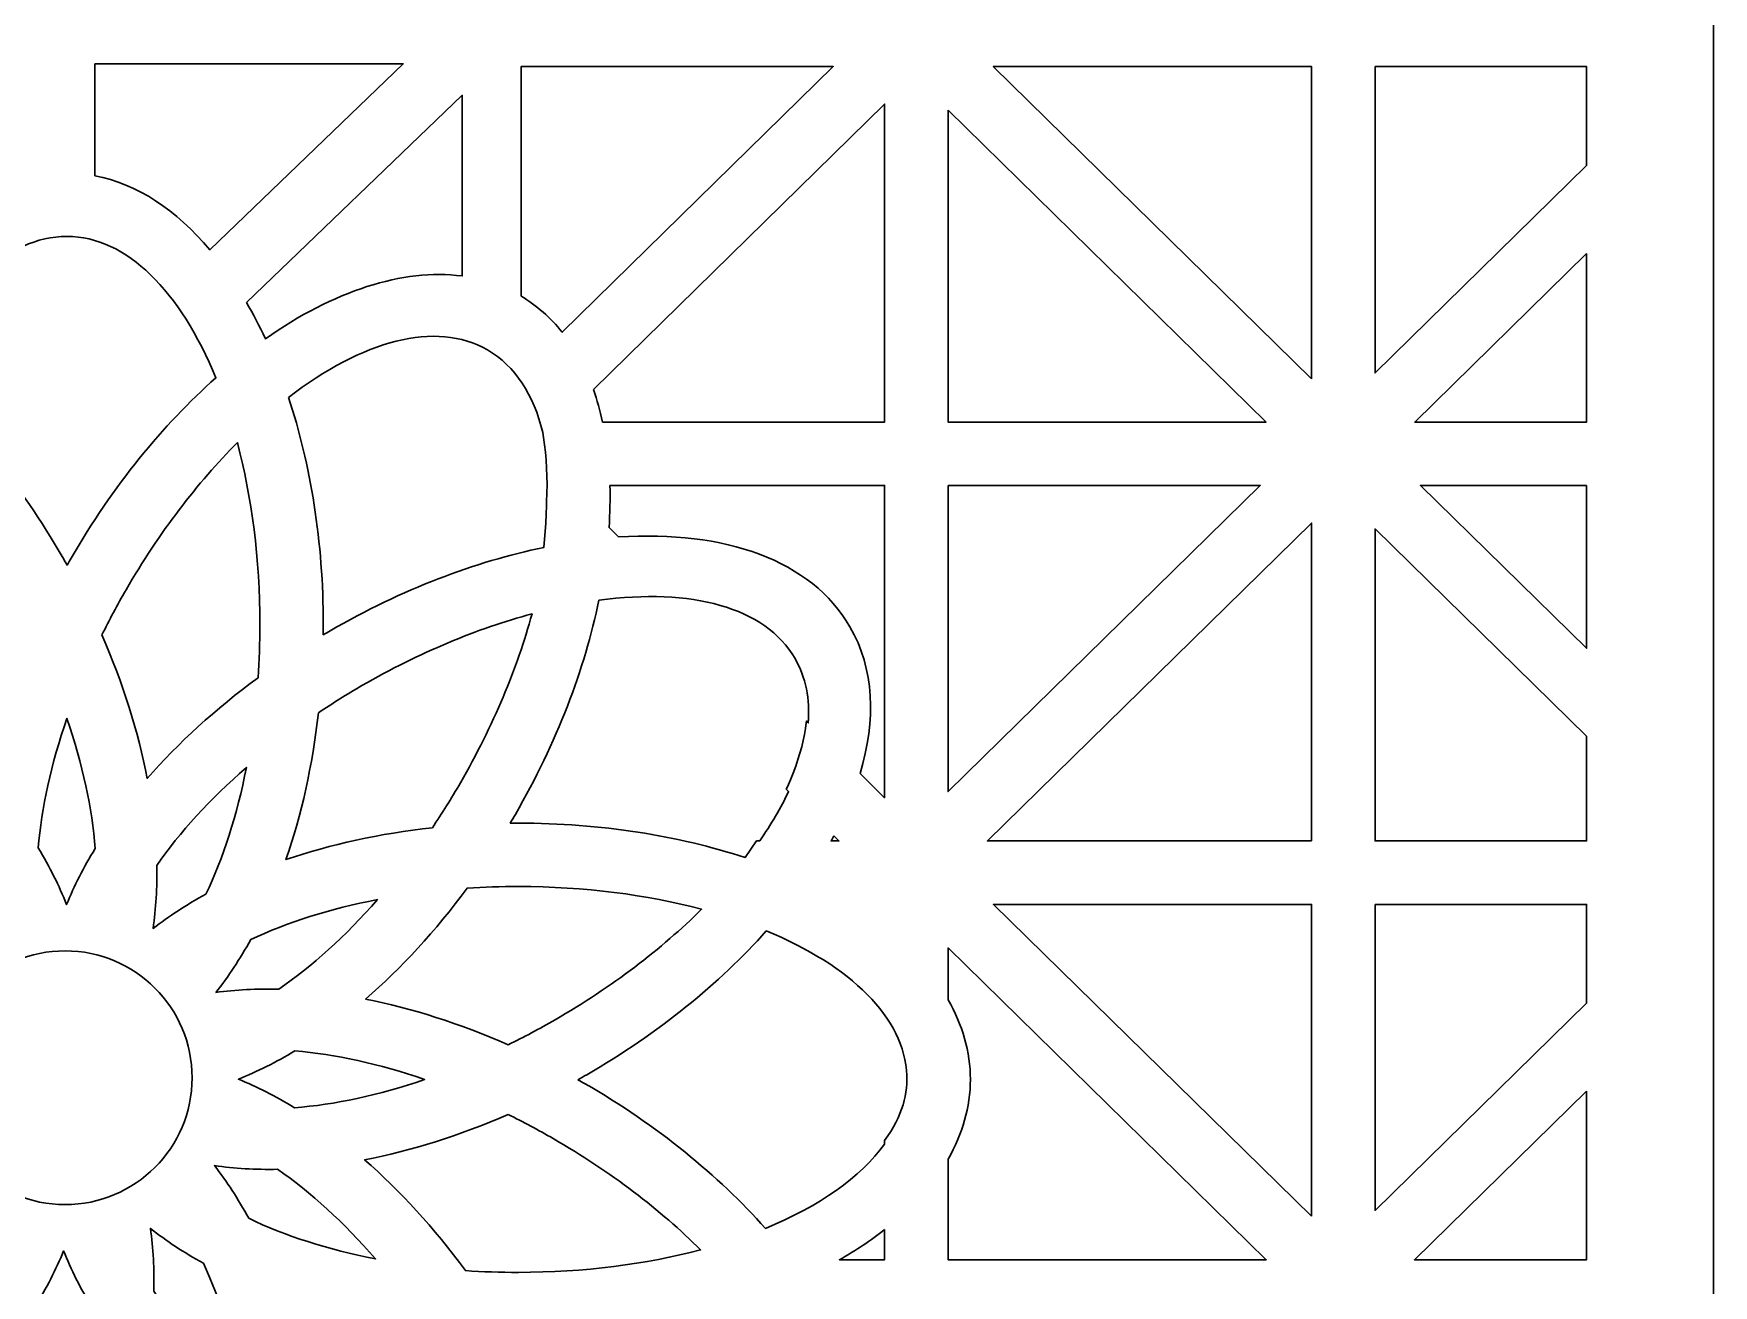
# Model space of a CAD drawing. Header units: centimetres. Extents: x -27 to -22.3, y -9 to 9.
# Drawn here: x -24.695 to -22.336, y 1.178 to 2.937 of the extents above; entities that cross this region are included whole.
import ezdxf

# ---------------------------------------------------------------- set-up
doc = ezdxf.new("R2010")
doc.units = ezdxf.units.CM
doc.header["$MEASUREMENT"] = 0
doc.layers.add('layer 1', color=7, linetype='Continuous')

msp = doc.modelspace()

# ---------------------------------------------------------------- linework, layer by layer
at = {"layer": 'layer 1', "color": 250, "lineweight": 30}
for points, knots in [([(-22.33552, 9.00076), (-22.33552, 9.00076), (-22.33552, 8.81208), (-22.33552, 8.81208), (-22.33552, 8.81208), (-22.33552, 8.81208), (-22.33552, 8.68847), (-22.33552, 8.68847), (-22.33552, 8.68847), (-22.33552, 8.68847), (-22.33552, 7.78426), (-22.33552, 7.78426), (-22.33552, 7.78426), (-22.33552, 7.78426), (-22.33552, 7.66065), (-22.33552, 7.66065), (-22.33552, 7.66065), (-22.33552, 7.66065), (-22.33552, 7.635), (-22.33552, 7.635), (-22.33552, 7.635), (-22.33552, 7.635), (-22.33552, 7.51139), (-22.33552, 7.51139), (-22.33552, 7.51139), (-22.33552, 7.51139), (-22.33552, 6.60718), (-22.33552, 6.60718), (-22.33552, 6.60718), (-22.33552, 6.60718), (-22.33552, 6.48357), (-22.33552, 6.48357), (-22.33552, 6.48357), (-22.33552, 6.48357), (-22.33552, 6.45792), (-22.33552, 6.45792), (-22.33552, 6.45792), (-22.33552, 6.45792), (-22.33552, 6.33431), (-22.33552, 6.33431), (-22.33552, 6.33431), (-22.33552, 6.33431), (-22.33552, 5.4301), (-22.33552, 5.4301), (-22.33552, 5.4301), (-22.33552, 5.4301), (-22.33552, 5.30649), (-22.33552, 5.30649), (-22.33552, 5.30649), (-22.33552, 5.30649), (-22.33552, 5.28084), (-22.33552, 5.28084), (-22.33552, 5.28084), (-22.33552, 5.28084), (-22.33552, 5.15723), (-22.33552, 5.15723), (-22.33552, 5.15723), (-22.33552, 5.15723), (-22.33552, 4.25302), (-22.33552, 4.25302), (-22.33552, 4.25302), (-22.33552, 4.25302), (-22.33552, 4.12941), (-22.33552, 4.12941), (-22.33552, 4.12941), (-22.33552, 4.12941), (-22.33552, 4.10376), (-22.33552, 4.10376), (-22.33552, 4.10376), (-22.33552, 4.10376), (-22.33552, 3.98015), (-22.33552, 3.98015), (-22.33552, 3.98015), (-22.33552, 3.98015), (-22.33552, 3.07594), (-22.33552, 3.07594), (-22.33552, 3.07594), (-22.33552, 3.07594), (-22.33552, 2.95233), (-22.33552, 2.95233), (-22.33552, 2.95233), (-22.33552, 2.95233), (-22.33552, 2.92668), (-22.33552, 2.92668), (-22.33552, 2.92668), (-22.33552, 2.92668), (-22.33552, 2.80307), (-22.33552, 2.80307), (-22.33552, 2.80307), (-22.33552, 2.80307), (-22.33552, 1.89886), (-22.33552, 1.89886), (-22.33552, 1.89886), (-22.33552, 1.89886), (-22.33552, 1.77525), (-22.33552, 1.77525), (-22.33552, 1.77525), (-22.33552, 1.77525), (-22.33552, 1.7496), (-22.33552, 1.7496), (-22.33552, 1.7496), (-22.33552, 1.7496), (-22.33552, 1.62599), (-22.33552, 1.62599), (-22.33552, 1.62599), (-22.33552, 1.62599), (-22.33552, 0.72178), (-22.33552, 0.72178), (-22.33552, 0.72178), (-22.33552, 0.72178), (-22.33552, 0.59817), (-22.33552, 0.59817), (-22.33552, 0.59817), (-22.33552, 0.59817), (-22.33552, 0.57252), (-22.33552, 0.57252), (-22.33552, 0.57252), (-22.33552, 0.57252), (-22.33552, 0.44891), (-22.33552, 0.44891), (-22.33552, 0.44891), (-22.33552, 0.44891), (-22.33552, -0.4553), (-22.33552, -0.4553), (-22.33552, -0.4553), (-22.33552, -0.4553), (-22.33552, -0.57891), (-22.33552, -0.57891), (-22.33552, -0.57891), (-22.33552, -0.57891), (-22.33552, -0.60456), (-22.33552, -0.60456), (-22.33552, -0.60456), (-22.33552, -0.60456), (-22.33552, -0.72817), (-22.33552, -0.72817), (-22.33552, -0.72817), (-22.33552, -0.72817), (-22.33552, -1.63238), (-22.33552, -1.63238), (-22.33552, -1.63238), (-22.33552, -1.63238), (-22.33552, -1.75599), (-22.33552, -1.75599), (-22.33552, -1.75599), (-22.33552, -1.75599), (-22.33552, -1.78164), (-22.33552, -1.78164), (-22.33552, -1.78164), (-22.33552, -1.78164), (-22.33552, -1.90525), (-22.33552, -1.90525), (-22.33552, -1.90525), (-22.33552, -1.90525), (-22.33552, -2.80946), (-22.33552, -2.80946), (-22.33552, -2.80946), (-22.33552, -2.80946), (-22.33552, -2.93307), (-22.33552, -2.93307), (-22.33552, -2.93307), (-22.33552, -2.93307), (-22.33552, -2.95872), (-22.33552, -2.95872), (-22.33552, -2.95872), (-22.33552, -2.95872), (-22.33552, -3.08233), (-22.33552, -3.08233), (-22.33552, -3.08233), (-22.33552, -3.08233), (-22.33552, -3.98654), (-22.33552, -3.98654), (-22.33552, -3.98654), (-22.33552, -3.98654), (-22.33552, -4.11015), (-22.33552, -4.11015), (-22.33552, -4.11015), (-22.33552, -4.11015), (-22.33552, -4.1358), (-22.33552, -4.1358), (-22.33552, -4.1358), (-22.33552, -4.1358), (-22.33552, -4.25941), (-22.33552, -4.25941), (-22.33552, -4.25941), (-22.33552, -4.25941), (-22.33552, -5.16362), (-22.33552, -5.16362), (-22.33552, -5.16362), (-22.33552, -5.16362), (-22.33552, -5.28723), (-22.33552, -5.28723), (-22.33552, -5.28723), (-22.33552, -5.28723), (-22.33552, -5.31288), (-22.33552, -5.31288), (-22.33552, -5.31288), (-22.33552, -5.31288), (-22.33552, -5.43649), (-22.33552, -5.43649), (-22.33552, -5.43649), (-22.33552, -5.43649), (-22.33552, -6.3407), (-22.33552, -6.3407), (-22.33552, -6.3407), (-22.33552, -6.3407), (-22.33552, -6.46431), (-22.33552, -6.46431), (-22.33552, -6.46431), (-22.33552, -6.46431), (-22.33552, -6.48996), (-22.33552, -6.48996), (-22.33552, -6.48996), (-22.33552, -6.48996), (-22.33552, -6.61357), (-22.33552, -6.61357), (-22.33552, -6.61357), (-22.33552, -6.61357), (-22.33552, -7.51778), (-22.33552, -7.51778), (-22.33552, -7.51778), (-22.33552, -7.51778), (-22.33552, -7.64139), (-22.33552, -7.64139), (-22.33552, -7.64139), (-22.33552, -7.64139), (-22.33552, -7.66704), (-22.33552, -7.66704), (-22.33552, -7.66704), (-22.33552, -7.66704), (-22.33552, -7.79065), (-22.33552, -7.79065), (-22.33552, -7.79065), (-22.33552, -7.79065), (-22.33552, -8.69486), (-22.33552, -8.69486), (-22.33552, -8.69486), (-22.33552, -8.69486), (-22.33552, -8.81847), (-22.33552, -8.81847), (-22.33552, -8.81847), (-22.33552, -8.81847), (-22.33552, -9.00022), (-22.33552, -9.00022), (-22.33552, -9.00022), (-22.33552, -9.00022), (-23.22426, -9.00022), (-23.22426, -9.00022), (-23.22426, -9.00022), (-23.22426, -9.00022), (-23.35029, -9.00022), (-23.35029, -9.00022), (-23.35029, -9.00022), (-23.35029, -9.00022), (-23.56871, -9.00022), (-23.56871, -9.00022), (-23.56871, -9.00022), (-23.56871, -9.00022), (-23.69473, -9.00022), (-23.69473, -9.00022), (-23.69473, -9.00022), (-23.69473, -9.00022), (-24.42433, -9.00022), (-24.42433, -9.00022), (-24.42433, -9.00022), (-24.42433, -9.00022), (-24.55035, -9.00022), (-24.55035, -9.00022), (-24.55035, -9.00022), (-24.55035, -9.00022), (-24.76877, -9.00022), (-24.76877, -9.00022), (-24.76877, -9.00022), (-24.76877, -9.00022), (-24.8948, -9.00022), (-24.8948, -9.00022), (-24.8948, -9.00022), (-24.8948, -9.00022), (-25.62439, -9.00022), (-25.62439, -9.00022), (-25.62439, -9.00022), (-25.62439, -9.00022), (-25.75042, -9.00022), (-25.75042, -9.00022), (-25.75042, -9.00022), (-25.75042, -9.00022), (-25.96884, -9.00022), (-25.96884, -9.00022), (-25.96884, -9.00022), (-25.96884, -9.00022), (-26.09487, -9.00022), (-26.09487, -9.00022), (-26.09487, -9.00022), (-26.09487, -9.00022), (-26.99914, -9.00022), (-26.99914, -9.00022), (-26.99914, -9.00022), (-26.99914, -9.00022), (-26.99914, -8.8337), (-26.99914, -8.8337), (-26.99914, -8.8337), (-26.99914, -8.8337), (-26.99914, -8.71009), (-26.99914, -8.71009), (-26.99914, -8.71009), (-26.99914, -8.71009), (-26.99914, -7.77541), (-26.99914, -7.77541), (-26.99914, -7.77541), (-26.99914, -7.77541), (-26.99914, -7.53301), (-26.99914, -7.53301), (-26.99914, -7.53301), (-26.99914, -7.53301), (-26.99914, -6.59833), (-26.99914, -6.59833), (-26.99914, -6.59833), (-26.99914, -6.59833), (-26.99914, -6.35593), (-26.99914, -6.35593), (-26.99914, -6.35593), (-26.99914, -6.35593), (-26.99914, -5.42125), (-26.99914, -5.42125), (-26.99914, -5.42125), (-26.99914, -5.42125), (-26.99914, -5.17885), (-26.99914, -5.17885), (-26.99914, -5.17885), (-26.99914, -5.17885), (-26.99914, -4.24417), (-26.99914, -4.24417), (-26.99914, -4.24417), (-26.99914, -4.24417), (-26.99914, -4.00177), (-26.99914, -4.00177), (-26.99914, -4.00177), (-26.99914, -4.00177), (-26.99914, -3.06709), (-26.99914, -3.06709), (-26.99914, -3.06709), (-26.99914, -3.06709), (-26.99914, -2.82469), (-26.99914, -2.82469), (-26.99914, -2.82469), (-26.99914, -2.82469), (-26.99914, -1.89001), (-26.99914, -1.89001), (-26.99914, -1.89001), (-26.99914, -1.89001), (-26.99914, -1.64761), (-26.99914, -1.64761), (-26.99914, -1.64761), (-26.99914, -1.64761), (-26.99914, -0.71293), (-26.99914, -0.71293), (-26.99914, -0.71293), (-26.99914, -0.71293), (-26.99914, -0.47053), (-26.99914, -0.47053), (-26.99914, -0.47053), (-26.99914, -0.47053), (-26.99914, 0.46415), (-26.99914, 0.46415), (-26.99914, 0.46415), (-26.99914, 0.46415), (-26.99914, 0.70655), (-26.99914, 0.70655), (-26.99914, 0.70655), (-26.99914, 0.70655), (-26.99914, 1.64123), (-26.99914, 1.64123), (-26.99914, 1.64123), (-26.99914, 1.64123), (-26.99914, 1.88363), (-26.99914, 1.88363), (-26.99914, 1.88363), (-26.99914, 1.88363), (-26.99914, 2.81831), (-26.99914, 2.81831), (-26.99914, 2.81831), (-26.99914, 2.81831), (-26.99914, 3.06071), (-26.99914, 3.06071), (-26.99914, 3.06071), (-26.99914, 3.06071), (-26.99914, 3.99539), (-26.99914, 3.99539), (-26.99914, 3.99539), (-26.99914, 3.99539), (-26.99914, 4.23779), (-26.99914, 4.23779), (-26.99914, 4.23779), (-26.99914, 4.23779), (-26.99914, 5.17247), (-26.99914, 5.17247), (-26.99914, 5.17247), (-26.99914, 5.17247), (-26.99914, 5.41487), (-26.99914, 5.41487), (-26.99914, 5.41487), (-26.99914, 5.41487), (-26.99914, 6.34955), (-26.99914, 6.34955), (-26.99914, 6.34955), (-26.99914, 6.34955), (-26.99914, 6.59195), (-26.99914, 6.59195), (-26.99914, 6.59195), (-26.99914, 6.59195), (-26.99914, 7.52663), (-26.99914, 7.52663), (-26.99914, 7.52663), (-26.99914, 7.52663), (-26.99914, 7.76903), (-26.99914, 7.76903), (-26.99914, 7.76903), (-26.99914, 7.76903), (-26.99914, 8.70371), (-26.99914, 8.70371), (-26.99914, 8.70371), (-26.99914, 8.70371), (-26.99914, 8.82732), (-26.99914, 8.82732), (-26.99914, 8.82732), (-26.99914, 8.82732), (-26.99914, 9.00076), (-26.99914, 9.00076), (-26.99914, 9.00076), (-26.99914, 9.00076), (-26.10193, 9.00076), (-26.10193, 9.00076), (-26.10193, 9.00076), (-26.10193, 9.00076), (-25.97591, 9.00076), (-25.97591, 9.00076), (-25.97591, 9.00076), (-25.97591, 9.00076), (-25.74335, 9.00076), (-25.74335, 9.00076), (-25.74335, 9.00076), (-25.74335, 9.00076), (-25.61733, 9.00076), (-25.61733, 9.00076), (-25.61733, 9.00076), (-25.61733, 9.00076), (-24.90187, 9.00076), (-24.90187, 9.00076), (-24.90187, 9.00076), (-24.90187, 9.00076), (-24.77584, 9.00076), (-24.77584, 9.00076), (-24.77584, 9.00076), (-24.77584, 9.00076), (-24.54329, 9.00076), (-24.54329, 9.00076), (-24.54329, 9.00076), (-24.54329, 9.00076), (-24.41726, 9.00076), (-24.41726, 9.00076), (-24.41726, 9.00076), (-24.41726, 9.00076), (-23.7018, 9.00076), (-23.7018, 9.00076), (-23.7018, 9.00076), (-23.7018, 9.00076), (-23.57578, 9.00076), (-23.57578, 9.00076), (-23.57578, 9.00076), (-23.57578, 9.00076), (-23.34322, 9.00076), (-23.34322, 9.00076), (-23.34322, 9.00076), (-23.34322, 9.00076), (-23.21719, 9.00076), (-23.21719, 9.00076), (-23.21719, 9.00076), (-23.21719, 9.00076), (-22.33552, 9.00076), (-22.33552, 9.00076)], [0, 0, 0, 0, 0.0082645, 0.0082645, 0.0082645, 0.0082645, 0.0165289, 0.0165289, 0.0165289, 0.0165289, 0.0247934, 0.0247934, 0.0247934, 0.0247934, 0.0330579, 0.0330579, 0.0330579, 0.0330579, 0.0413223, 0.0413223, 0.0413223, 0.0413223, 0.0495868, 0.0495868, 0.0495868, 0.0495868, 0.0578512, 0.0578512, 0.0578512, 0.0578512, 0.0661157, 0.0661157, 0.0661157, 0.0661157, 0.0743802, 0.0743802, 0.0743802, 0.0743802, 0.0826446, 0.0826446, 0.0826446, 0.0826446, 0.0909091, 0.0909091, 0.0909091, 0.0909091, 0.0991736, 0.0991736, 0.0991736, 0.0991736, 0.107438, 0.107438, 0.107438, 0.107438, 0.1157025, 0.1157025, 0.1157025, 0.1157025, 0.1239669, 0.1239669, 0.1239669, 0.1239669, 0.1322314, 0.1322314, 0.1322314, 0.1322314, 0.1404959, 0.1404959, 0.1404959, 0.1404959, 0.1487603, 0.1487603, 0.1487603, 0.1487603, 0.1570248, 0.1570248, 0.1570248, 0.1570248, 0.1652893, 0.1652893, 0.1652893, 0.1652893, 0.1735537, 0.1735537, 0.1735537, 0.1735537, 0.1818182, 0.1818182, 0.1818182, 0.1818182, 0.1900826, 0.1900826, 0.1900826, 0.1900826, 0.1983471, 0.1983471, 0.1983471, 0.1983471, 0.2066116, 0.2066116, 0.2066116, 0.2066116, 0.214876, 0.214876, 0.214876, 0.214876, 0.2231405, 0.2231405, 0.2231405, 0.2231405, 0.231405, 0.231405, 0.231405, 0.231405, 0.2396694, 0.2396694, 0.2396694, 0.2396694, 0.2479339, 0.2479339, 0.2479339, 0.2479339, 0.2561983, 0.2561983, 0.2561983, 0.2561983, 0.2644628, 0.2644628, 0.2644628, 0.2644628, 0.2727273, 0.2727273, 0.2727273, 0.2727273, 0.2809917, 0.2809917, 0.2809917, 0.2809917, 0.2892562, 0.2892562, 0.2892562, 0.2892562, 0.2975207, 0.2975207, 0.2975207, 0.2975207, 0.3057851, 0.3057851, 0.3057851, 0.3057851, 0.3140496, 0.3140496, 0.3140496, 0.3140496, 0.322314, 0.322314, 0.322314, 0.322314, 0.3305785, 0.3305785, 0.3305785, 0.3305785, 0.338843, 0.338843, 0.338843, 0.338843, 0.3471074, 0.3471074, 0.3471074, 0.3471074, 0.3553719, 0.3553719, 0.3553719, 0.3553719, 0.3636364, 0.3636364, 0.3636364, 0.3636364, 0.3719008, 0.3719008, 0.3719008, 0.3719008, 0.3801653, 0.3801653, 0.3801653, 0.3801653, 0.3884298, 0.3884298, 0.3884298, 0.3884298, 0.3966942, 0.3966942, 0.3966942, 0.3966942, 0.4049587, 0.4049587, 0.4049587, 0.4049587, 0.4132231, 0.4132231, 0.4132231, 0.4132231, 0.4214876, 0.4214876, 0.4214876, 0.4214876, 0.4297521, 0.4297521, 0.4297521, 0.4297521, 0.4380165, 0.4380165, 0.4380165, 0.4380165, 0.446281, 0.446281, 0.446281, 0.446281, 0.4545455, 0.4545455, 0.4545455, 0.4545455, 0.4628099, 0.4628099, 0.4628099, 0.4628099, 0.4710744, 0.4710744, 0.4710744, 0.4710744, 0.4793388, 0.4793388, 0.4793388, 0.4793388, 0.4876033, 0.4876033, 0.4876033, 0.4876033, 0.4958678, 0.4958678, 0.4958678, 0.4958678, 0.5041322, 0.5041322, 0.5041322, 0.5041322, 0.5123967, 0.5123967, 0.5123967, 0.5123967, 0.5206612, 0.5206612, 0.5206612, 0.5206612, 0.5289256, 0.5289256, 0.5289256, 0.5289256, 0.5371901, 0.5371901, 0.5371901, 0.5371901, 0.5454545, 0.5454545, 0.5454545, 0.5454545, 0.553719, 0.553719, 0.553719, 0.553719, 0.5619835, 0.5619835, 0.5619835, 0.5619835, 0.5702479, 0.5702479, 0.5702479, 0.5702479, 0.5785124, 0.5785124, 0.5785124, 0.5785124, 0.5867769, 0.5867769, 0.5867769, 0.5867769, 0.5950413, 0.5950413, 0.5950413, 0.5950413, 0.6033058, 0.6033058, 0.6033058, 0.6033058, 0.6115702, 0.6115702, 0.6115702, 0.6115702, 0.6198347, 0.6198347, 0.6198347, 0.6198347, 0.6280992, 0.6280992, 0.6280992, 0.6280992, 0.6363636, 0.6363636, 0.6363636, 0.6363636, 0.6446281, 0.6446281, 0.6446281, 0.6446281, 0.6528926, 0.6528926, 0.6528926, 0.6528926, 0.661157, 0.661157, 0.661157, 0.661157, 0.6694215, 0.6694215, 0.6694215, 0.6694215, 0.677686, 0.677686, 0.677686, 0.677686, 0.6859504, 0.6859504, 0.6859504, 0.6859504, 0.6942149, 0.6942149, 0.6942149, 0.6942149, 0.7024793, 0.7024793, 0.7024793, 0.7024793, 0.7107438, 0.7107438, 0.7107438, 0.7107438, 0.7190083, 0.7190083, 0.7190083, 0.7190083, 0.7272727, 0.7272727, 0.7272727, 0.7272727, 0.7355372, 0.7355372, 0.7355372, 0.7355372, 0.7438017, 0.7438017, 0.7438017, 0.7438017, 0.7520661, 0.7520661, 0.7520661, 0.7520661, 0.7603306, 0.7603306, 0.7603306, 0.7603306, 0.768595, 0.768595, 0.768595, 0.768595, 0.7768595, 0.7768595, 0.7768595, 0.7768595, 0.785124, 0.785124, 0.785124, 0.785124, 0.7933884, 0.7933884, 0.7933884, 0.7933884, 0.8016529, 0.8016529, 0.8016529, 0.8016529, 0.8099174, 0.8099174, 0.8099174, 0.8099174, 0.8181818, 0.8181818, 0.8181818, 0.8181818, 0.8264463, 0.8264463, 0.8264463, 0.8264463, 0.8347107, 0.8347107, 0.8347107, 0.8347107, 0.8429752, 0.8429752, 0.8429752, 0.8429752, 0.8512397, 0.8512397, 0.8512397, 0.8512397, 0.8595041, 0.8595041, 0.8595041, 0.8595041, 0.8677686, 0.8677686, 0.8677686, 0.8677686, 0.8760331, 0.8760331, 0.8760331, 0.8760331, 0.8842975, 0.8842975, 0.8842975, 0.8842975, 0.892562, 0.892562, 0.892562, 0.892562, 0.9008264, 0.9008264, 0.9008264, 0.9008264, 0.9090909, 0.9090909, 0.9090909, 0.9090909, 0.9173554, 0.9173554, 0.9173554, 0.9173554, 0.9256198, 0.9256198, 0.9256198, 0.9256198, 0.9338843, 0.9338843, 0.9338843, 0.9338843, 0.9421488, 0.9421488, 0.9421488, 0.9421488, 0.9504132, 0.9504132, 0.9504132, 0.9504132, 0.9586777, 0.9586777, 0.9586777, 0.9586777, 0.9669421, 0.9669421, 0.9669421, 0.9669421, 0.9752066, 0.9752066, 0.9752066, 0.9752066, 0.9834711, 0.9834711, 0.9834711, 0.9834711, 1, 1, 1, 1]), ([(-24.60881, 2.73779), (-24.5495, 2.7264), (-24.49452, 2.68963), (-24.44743, 2.63378), (-24.44743, 2.63378), (-24.44743, 2.63378), (-24.17576, 2.89477), (-24.17576, 2.89477), (-24.17576, 2.89477), (-24.17576, 2.89477), (-24.60881, 2.89477), (-24.60881, 2.89477), (-24.60881, 2.89477), (-24.60881, 2.89477), (-24.60881, 2.73779), (-24.60881, 2.73779)], [0, 0, 0, 0, 0.2, 0.2, 0.2, 0.2, 0.4, 0.4, 0.4, 0.4, 0.6, 0.6, 0.6, 0.6, 1, 1, 1, 1]), ([(-24.01021, 2.56846), (-23.98801, 2.55521), (-23.96877, 2.53812), (-23.9525, 2.51776), (-23.9525, 2.51776), (-23.9525, 2.51776), (-23.57188, 2.89108), (-23.57188, 2.89108), (-23.57188, 2.89108), (-23.57188, 2.89108), (-24.01021, 2.89108), (-24.01021, 2.89108), (-24.01021, 2.89108), (-24.01021, 2.89108), (-24.01021, 2.56846), (-24.01021, 2.56846)], [0, 0, 0, 0, 0.2, 0.2, 0.2, 0.2, 0.4, 0.4, 0.4, 0.4, 0.6, 0.6, 0.6, 0.6, 1, 1, 1, 1]), ([(-22.89988, 2.45241), (-22.89988, 2.45241), (-22.89988, 2.89108), (-22.89988, 2.89108), (-22.89988, 2.89108), (-22.89988, 2.89108), (-23.34711, 2.89108), (-23.34711, 2.89108), (-23.34711, 2.89108), (-23.34711, 2.89108), (-22.89988, 2.45241), (-22.89988, 2.45241)], [0, 0, 0, 0, 0.25, 0.25, 0.25, 0.25, 0.5, 0.5, 0.5, 0.5, 1, 1, 1, 1]), ([(-22.81076, 2.89108), (-22.81076, 2.89108), (-22.81076, 2.46054), (-22.81076, 2.46054), (-22.81076, 2.46054), (-22.81076, 2.46054), (-22.51375, 2.75187), (-22.51375, 2.75187), (-22.51375, 2.75187), (-22.51375, 2.75187), (-22.51375, 2.89108), (-22.51375, 2.89108), (-22.51375, 2.89108), (-22.51375, 2.89108), (-22.81076, 2.89108), (-22.81076, 2.89108)], [0, 0, 0, 0, 0.2, 0.2, 0.2, 0.2, 0.4, 0.4, 0.4, 0.4, 0.6, 0.6, 0.6, 0.6, 1, 1, 1, 1]), ([(-24.39589, 2.55968), (-24.38656, 2.54353), (-24.37772, 2.52649), (-24.36943, 2.50865), (-24.36943, 2.50865), (-24.27405, 2.57528), (-24.17653, 2.60779), (-24.09289, 2.59679), (-24.09289, 2.59679), (-24.09289, 2.59679), (-24.09289, 2.85077), (-24.09289, 2.85077), (-24.09289, 2.85077), (-24.09289, 2.85077), (-24.39589, 2.55968), (-24.39589, 2.55968)], [0, 0, 0, 0, 0.2, 0.2, 0.2, 0.2, 0.4, 0.4, 0.4, 0.4, 0.6, 0.6, 0.6, 0.6, 1, 1, 1, 1]), ([(-23.90869, 2.43712), (-23.90355, 2.42265), (-23.89926, 2.40742), (-23.89581, 2.39152), (-23.89581, 2.39152), (-23.89581, 2.39152), (-23.4996, 2.39152), (-23.4996, 2.39152), (-23.4996, 2.39152), (-23.4996, 2.39152), (-23.4996, 2.83837), (-23.4996, 2.83837), (-23.4996, 2.83837), (-23.4996, 2.83837), (-23.90869, 2.43712), (-23.90869, 2.43712)], [0, 0, 0, 0, 0.2, 0.2, 0.2, 0.2, 0.4, 0.4, 0.4, 0.4, 0.6, 0.6, 0.6, 0.6, 1, 1, 1, 1]), ([(-23.41048, 2.82963), (-23.41048, 2.82963), (-23.41048, 2.39152), (-23.41048, 2.39152), (-23.41048, 2.39152), (-23.41048, 2.39152), (-22.96382, 2.39152), (-22.96382, 2.39152), (-22.96382, 2.39152), (-22.96382, 2.39152), (-23.41048, 2.82963), (-23.41048, 2.82963)], [0, 0, 0, 0, 0.25, 0.25, 0.25, 0.25, 0.5, 0.5, 0.5, 0.5, 1, 1, 1, 1]), ([(-24.85699, 2.45494), (-24.78314, 2.38921), (-24.71313, 2.30359), (-24.65488, 2.2027), (-24.65488, 2.2027), (-24.65252, 2.19861), (-24.6502, 2.19451), (-24.6479, 2.19041), (-24.6479, 2.19041), (-24.64604, 2.19371), (-24.64417, 2.197), (-24.64227, 2.20029), (-24.64227, 2.20029), (-24.58371, 2.30172), (-24.51324, 2.38772), (-24.43895, 2.4536), (-24.43895, 2.4536), (-24.48868, 2.57503), (-24.56398, 2.65245), (-24.64825, 2.65245), (-24.64825, 2.65245), (-24.7322, 2.65245), (-24.80725, 2.57559), (-24.85699, 2.45494)], [0, 0, 0, 0, 0.1428571, 0.1428571, 0.1428571, 0.1428571, 0.2857143, 0.2857143, 0.2857143, 0.2857143, 0.4285714, 0.4285714, 0.4285714, 0.4285714, 0.5714286, 0.5714286, 0.5714286, 0.5714286, 0.7142857, 0.7142857, 0.7142857, 0.7142857, 1, 1, 1, 1]), ([(-22.51375, 2.62826), (-22.51375, 2.62826), (-22.75511, 2.39152), (-22.75511, 2.39152), (-22.75511, 2.39152), (-22.75511, 2.39152), (-22.51375, 2.39152), (-22.51375, 2.39152), (-22.51375, 2.39152), (-22.51375, 2.39152), (-22.51375, 2.62826), (-22.51375, 2.62826)], [0, 0, 0, 0, 0.25, 0.25, 0.25, 0.25, 0.5, 0.5, 0.5, 0.5, 1, 1, 1, 1]), ([(-24.33691, 2.42616), (-24.30582, 2.3323), (-24.288, 2.22315), (-24.288, 2.10665), (-24.288, 2.10665), (-24.288, 2.10193), (-24.28804, 2.09722), (-24.2881, 2.09252), (-24.2881, 2.09252), (-24.28484, 2.09444), (-24.28157, 2.09636), (-24.27828, 2.09826), (-24.27828, 2.09826), (-24.17778, 2.15628), (-24.07475, 2.19533), (-23.97825, 2.21541), (-23.97825, 2.21541), (-23.97825, 2.21541), (-23.97559, 2.24942), (-23.97559, 2.24942), (-23.97559, 2.24942), (-23.97559, 2.24942), (-23.97489, 2.26187), (-23.97489, 2.26187), (-23.97489, 2.26187), (-23.97489, 2.26187), (-23.97447, 2.27409), (-23.97447, 2.27409), (-23.97447, 2.27409), (-23.97447, 2.27409), (-23.97443, 2.27778), (-23.97443, 2.27778), (-23.97443, 2.27778), (-23.97443, 2.27778), (-23.97433, 2.27957), (-23.97433, 2.27957), (-23.97433, 2.27957), (-23.97433, 2.27957), (-23.97391, 2.29179), (-23.97391, 2.29179), (-23.97391, 2.29179), (-23.97391, 2.29179), (-23.97377, 2.30376), (-23.97377, 2.30376), (-23.97377, 2.30376), (-23.97377, 2.30376), (-23.97391, 2.31549), (-23.97391, 2.31549), (-23.97391, 2.31549), (-23.97391, 2.31549), (-23.97432, 2.32695), (-23.97432, 2.32695), (-23.97432, 2.32695), (-23.97432, 2.32695), (-23.97499, 2.33814), (-23.97499, 2.33814), (-23.97499, 2.33814), (-23.97499, 2.33814), (-23.97593, 2.34904), (-23.97593, 2.34904), (-23.97593, 2.34904), (-23.97593, 2.34904), (-23.97713, 2.35965), (-23.97713, 2.35965), (-23.97713, 2.35965), (-23.97713, 2.35965), (-23.97857, 2.36995), (-23.97857, 2.36995), (-23.97857, 2.36995), (-23.97857, 2.36995), (-23.97978, 2.37707), (-23.97978, 2.37707), (-23.97978, 2.37707), (-23.99256, 2.42978), (-24.01831, 2.47028), (-24.05738, 2.49283), (-24.05738, 2.49283), (-24.13008, 2.53481), (-24.23351, 2.50577), (-24.33691, 2.42616)], [0, 0, 0, 0, 0.047619, 0.047619, 0.047619, 0.047619, 0.0952381, 0.0952381, 0.0952381, 0.0952381, 0.1428571, 0.1428571, 0.1428571, 0.1428571, 0.1904762, 0.1904762, 0.1904762, 0.1904762, 0.2380952, 0.2380952, 0.2380952, 0.2380952, 0.2857143, 0.2857143, 0.2857143, 0.2857143, 0.3333333, 0.3333333, 0.3333333, 0.3333333, 0.3809524, 0.3809524, 0.3809524, 0.3809524, 0.4285714, 0.4285714, 0.4285714, 0.4285714, 0.4761905, 0.4761905, 0.4761905, 0.4761905, 0.5238095, 0.5238095, 0.5238095, 0.5238095, 0.5714286, 0.5714286, 0.5714286, 0.5714286, 0.6190476, 0.6190476, 0.6190476, 0.6190476, 0.6666667, 0.6666667, 0.6666667, 0.6666667, 0.7142857, 0.7142857, 0.7142857, 0.7142857, 0.7619048, 0.7619048, 0.7619048, 0.7619048, 0.8095238, 0.8095238, 0.8095238, 0.8095238, 0.8571429, 0.8571429, 0.8571429, 0.8571429, 0.9047619, 0.9047619, 0.9047619, 0.9047619, 1, 1, 1, 1]), ([(-24.59903, 2.09227), (-24.56909, 2.0238), (-24.54783, 1.95567), (-24.5353, 1.89071), (-24.5353, 1.89071), (-24.49192, 1.9403), (-24.43957, 1.98826), (-24.37963, 2.0322), (-24.37963, 2.0322), (-24.37798, 2.05655), (-24.37711, 2.08139), (-24.37711, 2.10665), (-24.37711, 2.10665), (-24.37711, 2.19914), (-24.38856, 2.28624), (-24.40873, 2.36257), (-24.40873, 2.36257), (-24.46474, 2.30638), (-24.51857, 2.23631), (-24.56509, 2.15573), (-24.56509, 2.15573), (-24.57728, 2.13461), (-24.58859, 2.11342), (-24.59903, 2.09227)], [0, 0, 0, 0, 0.1428571, 0.1428571, 0.1428571, 0.1428571, 0.2857143, 0.2857143, 0.2857143, 0.2857143, 0.4285714, 0.4285714, 0.4285714, 0.4285714, 0.5714286, 0.5714286, 0.5714286, 0.5714286, 0.7142857, 0.7142857, 0.7142857, 0.7142857, 1, 1, 1, 1]), ([(-23.88545, 2.3024), (-23.88491, 2.28325), (-23.88532, 2.26349), (-23.88669, 2.24324), (-23.88669, 2.24324), (-23.88669, 2.24324), (-23.87318, 2.22999), (-23.87318, 2.22999), (-23.87318, 2.22999), (-23.72437, 2.23964), (-23.60253, 2.19765), (-23.5483, 2.10372), (-23.5483, 2.10372), (-23.51432, 2.04487), (-23.51129, 1.97323), (-23.53411, 1.89742), (-23.53411, 1.89742), (-23.53411, 1.89742), (-23.4996, 1.86357), (-23.4996, 1.86357), (-23.4996, 1.86357), (-23.4996, 1.86357), (-23.4996, 2.3024), (-23.4996, 2.3024), (-23.4996, 2.3024), (-23.4996, 2.3024), (-23.88545, 2.3024), (-23.88545, 2.3024)], [0, 0, 0, 0, 0.125, 0.125, 0.125, 0.125, 0.25, 0.25, 0.25, 0.25, 0.375, 0.375, 0.375, 0.375, 0.5, 0.5, 0.5, 0.5, 0.625, 0.625, 0.625, 0.625, 0.75, 0.75, 0.75, 0.75, 1, 1, 1, 1]), ([(-23.41048, 2.3024), (-23.41048, 2.3024), (-23.41048, 1.87231), (-23.41048, 1.87231), (-23.41048, 1.87231), (-23.41048, 1.87231), (-22.97199, 2.3024), (-22.97199, 2.3024), (-22.97199, 2.3024), (-22.97199, 2.3024), (-23.41048, 2.3024), (-23.41048, 2.3024)], [0, 0, 0, 0, 0.25, 0.25, 0.25, 0.25, 0.5, 0.5, 0.5, 0.5, 1, 1, 1, 1]), ([(-22.51375, 2.3024), (-22.51375, 2.3024), (-22.74694, 2.3024), (-22.74694, 2.3024), (-22.74694, 2.3024), (-22.74694, 2.3024), (-22.51375, 2.07368), (-22.51375, 2.07368), (-22.51375, 2.07368), (-22.51375, 2.07368), (-22.51375, 2.3024), (-22.51375, 2.3024)], [0, 0, 0, 0, 0.25, 0.25, 0.25, 0.25, 0.5, 0.5, 0.5, 0.5, 1, 1, 1, 1]), ([(-22.89988, 1.80284), (-22.89988, 1.80284), (-22.89988, 2.24953), (-22.89988, 2.24953), (-22.89988, 2.24953), (-22.89988, 2.24953), (-23.35528, 1.80284), (-23.35528, 1.80284), (-23.35528, 1.80284), (-23.35528, 1.80284), (-22.89988, 1.80284), (-22.89988, 1.80284)], [0, 0, 0, 0, 0.25, 0.25, 0.25, 0.25, 0.5, 0.5, 0.5, 0.5, 1, 1, 1, 1]), ([(-22.51375, 1.95007), (-22.51375, 1.95007), (-22.81076, 2.24139), (-22.81076, 2.24139), (-22.81076, 2.24139), (-22.81076, 2.24139), (-22.81076, 1.80284), (-22.81076, 1.80284), (-22.81076, 1.80284), (-22.81076, 1.80284), (-22.51375, 1.80284), (-22.51375, 1.80284), (-22.51375, 1.80284), (-22.51375, 1.80284), (-22.51375, 1.95007), (-22.51375, 1.95007)], [0, 0, 0, 0, 0.2, 0.2, 0.2, 0.2, 0.4, 0.4, 0.4, 0.4, 0.6, 0.6, 0.6, 0.6, 1, 1, 1, 1]), ([(-23.90089, 2.14119), (-23.9209, 2.04436), (-23.96004, 1.94092), (-24.01829, 1.84003), (-24.01829, 1.84003), (-24.02065, 1.83594), (-24.02304, 1.83188), (-24.02544, 1.82784), (-24.02544, 1.82784), (-24.02166, 1.82788), (-24.01787, 1.8279), (-24.01407, 1.8279), (-24.01407, 1.8279), (-23.89803, 1.8279), (-23.78927, 1.81021), (-23.69566, 1.77934), (-23.69566, 1.77934), (-23.69566, 1.77934), (-23.67953, 1.80284), (-23.67953, 1.80284), (-23.67953, 1.80284), (-23.67953, 1.80284), (-23.67512, 1.80284), (-23.67512, 1.80284), (-23.67512, 1.80284), (-23.65883, 1.82623), (-23.64522, 1.84949), (-23.63451, 1.87228), (-23.63451, 1.87228), (-23.63451, 1.87228), (-23.63776, 1.87547), (-23.63776, 1.87547), (-23.63776, 1.87547), (-23.63776, 1.87547), (-23.63617, 1.87887), (-23.63617, 1.87887), (-23.63617, 1.87887), (-23.63617, 1.87887), (-23.63191, 1.88865), (-23.63191, 1.88865), (-23.63191, 1.88865), (-23.63191, 1.88865), (-23.62801, 1.8983), (-23.62801, 1.8983), (-23.62801, 1.8983), (-23.62801, 1.8983), (-23.62447, 1.9078), (-23.62447, 1.9078), (-23.62447, 1.9078), (-23.62447, 1.9078), (-23.62131, 1.91713), (-23.62131, 1.91713), (-23.62131, 1.91713), (-23.62131, 1.91713), (-23.61851, 1.92628), (-23.61851, 1.92628), (-23.61851, 1.92628), (-23.61851, 1.92628), (-23.61607, 1.93525), (-23.61607, 1.93525), (-23.61607, 1.93525), (-23.61607, 1.93525), (-23.61398, 1.94402), (-23.61398, 1.94402), (-23.61398, 1.94402), (-23.61398, 1.94402), (-23.61224, 1.95258), (-23.61224, 1.95258), (-23.61224, 1.95258), (-23.61224, 1.95258), (-23.61085, 1.96092), (-23.61085, 1.96092), (-23.61085, 1.96092), (-23.61085, 1.96092), (-23.60979, 1.96904), (-23.60979, 1.96904), (-23.60979, 1.96904), (-23.60979, 1.96904), (-23.60957, 1.97143), (-23.60957, 1.97143), (-23.60957, 1.97143), (-23.60957, 1.97143), (-23.6069, 1.96881), (-23.6069, 1.96881), (-23.6069, 1.96881), (-23.60431, 2.00202), (-23.61016, 2.03264), (-23.62548, 2.05917), (-23.62548, 2.05917), (-23.66745, 2.13187), (-23.77154, 2.15843), (-23.90089, 2.14119)], [0, 0, 0, 0, 0.0416667, 0.0416667, 0.0416667, 0.0416667, 0.0833333, 0.0833333, 0.0833333, 0.0833333, 0.125, 0.125, 0.125, 0.125, 0.1666667, 0.1666667, 0.1666667, 0.1666667, 0.2083333, 0.2083333, 0.2083333, 0.2083333, 0.25, 0.25, 0.25, 0.25, 0.2916667, 0.2916667, 0.2916667, 0.2916667, 0.3333333, 0.3333333, 0.3333333, 0.3333333, 0.375, 0.375, 0.375, 0.375, 0.4166667, 0.4166667, 0.4166667, 0.4166667, 0.4583333, 0.4583333, 0.4583333, 0.4583333, 0.5, 0.5, 0.5, 0.5, 0.5416667, 0.5416667, 0.5416667, 0.5416667, 0.5833333, 0.5833333, 0.5833333, 0.5833333, 0.625, 0.625, 0.625, 0.625, 0.6666667, 0.6666667, 0.6666667, 0.6666667, 0.7083333, 0.7083333, 0.7083333, 0.7083333, 0.75, 0.75, 0.75, 0.75, 0.7916667, 0.7916667, 0.7916667, 0.7916667, 0.8333333, 0.8333333, 0.8333333, 0.8333333, 0.875, 0.875, 0.875, 0.875, 0.9166667, 0.9166667, 0.9166667, 0.9166667, 1, 1, 1, 1]), ([(-24.29484, 1.98309), (-24.30315, 1.90883), (-24.31881, 1.8392), (-24.34043, 1.77669), (-24.34043, 1.77669), (-24.27806, 1.79794), (-24.20875, 1.81329), (-24.13487, 1.82137), (-24.13487, 1.82137), (-24.12127, 1.84163), (-24.10809, 1.86271), (-24.09546, 1.88459), (-24.09546, 1.88459), (-24.04922, 1.96468), (-24.01558, 2.04583), (-23.99489, 2.12203), (-23.99489, 2.12203), (-24.07149, 2.10137), (-24.15314, 2.0676), (-24.23372, 2.02108), (-24.23372, 2.02108), (-24.25484, 2.00889), (-24.27523, 1.99619), (-24.29484, 1.98309)], [0, 0, 0, 0, 0.1428571, 0.1428571, 0.1428571, 0.1428571, 0.2857143, 0.2857143, 0.2857143, 0.2857143, 0.4285714, 0.4285714, 0.4285714, 0.4285714, 0.5714286, 0.5714286, 0.5714286, 0.5714286, 0.7142857, 0.7142857, 0.7142857, 0.7142857, 1, 1, 1, 1]), ([(-24.68843, 1.79293), (-24.67236, 1.7663), (-24.659, 1.73968), (-24.6486, 1.71339), (-24.6486, 1.71339), (-24.63801, 1.73942), (-24.62456, 1.76576), (-24.60844, 1.79209), (-24.60844, 1.79209), (-24.61278, 1.84839), (-24.62607, 1.9105), (-24.64815, 1.97503), (-24.64815, 1.97503), (-24.6703, 1.91087), (-24.68379, 1.84907), (-24.68843, 1.79293)], [0, 0, 0, 0, 0.2, 0.2, 0.2, 0.2, 0.4, 0.4, 0.4, 0.4, 0.6, 0.6, 0.6, 0.6, 1, 1, 1, 1]), ([(-24.52194, 1.76855), (-24.52133, 1.73748), (-24.52307, 1.70775), (-24.52721, 1.6798), (-24.52721, 1.6798), (-24.50502, 1.69705), (-24.4802, 1.71313), (-24.45307, 1.72787), (-24.45307, 1.72787), (-24.42868, 1.77879), (-24.40915, 1.83921), (-24.396, 1.90612), (-24.396, 1.90612), (-24.44726, 1.86163), (-24.48984, 1.81485), (-24.52194, 1.76855)], [0, 0, 0, 0, 0.2, 0.2, 0.2, 0.2, 0.4, 0.4, 0.4, 0.4, 0.6, 0.6, 0.6, 0.6, 1, 1, 1, 1]), ([(-23.57092, 1.80991), (-23.57218, 1.80755), (-23.57347, 1.8052), (-23.57477, 1.80284), (-23.57477, 1.80284), (-23.57477, 1.80284), (-23.56371, 1.80284), (-23.56371, 1.80284), (-23.56371, 1.80284), (-23.56371, 1.80284), (-23.57092, 1.80991), (-23.57092, 1.80991)], [0, 0, 0, 0, 0.25, 0.25, 0.25, 0.25, 0.5, 0.5, 0.5, 0.5, 1, 1, 1, 1]), ([(-24.22871, 1.5805), (-24.16407, 1.56772), (-24.09634, 1.54634), (-24.02831, 1.51639), (-24.02831, 1.51639), (-24.0064, 1.52713), (-23.98445, 1.53882), (-23.96258, 1.55145), (-23.96258, 1.55145), (-23.88249, 1.59769), (-23.81278, 1.65116), (-23.75676, 1.7068), (-23.75676, 1.7068), (-23.83343, 1.72721), (-23.92103, 1.73879), (-24.01407, 1.73879), (-24.01407, 1.73879), (-24.03846, 1.73879), (-24.06246, 1.73797), (-24.086, 1.73643), (-24.086, 1.73643), (-24.13034, 1.67627), (-24.17872, 1.62382), (-24.22871, 1.5805)], [0, 0, 0, 0, 0.1428571, 0.1428571, 0.1428571, 0.1428571, 0.2857143, 0.2857143, 0.2857143, 0.2857143, 0.4285714, 0.4285714, 0.4285714, 0.4285714, 0.5714286, 0.5714286, 0.5714286, 0.5714286, 0.7142857, 0.7142857, 0.7142857, 0.7142857, 1, 1, 1, 1]), ([(-24.43893, 1.58994), (-24.41107, 1.59379), (-24.38151, 1.59534), (-24.35063, 1.59454), (-24.35063, 1.59454), (-24.30405, 1.62643), (-24.25693, 1.66899), (-24.21209, 1.72037), (-24.21209, 1.72037), (-24.27873, 1.70747), (-24.339, 1.68825), (-24.38994, 1.66419), (-24.38994, 1.66419), (-24.40496, 1.63696), (-24.42136, 1.6121), (-24.43893, 1.58994)], [0, 0, 0, 0, 0.2, 0.2, 0.2, 0.2, 0.4, 0.4, 0.4, 0.4, 0.6, 0.6, 0.6, 0.6, 1, 1, 1, 1]), ([(-22.89988, 1.27533), (-22.89988, 1.27533), (-22.89988, 1.71373), (-22.89988, 1.71373), (-22.89988, 1.71373), (-22.89988, 1.71373), (-23.34684, 1.71373), (-23.34684, 1.71373), (-23.34684, 1.71373), (-23.34684, 1.71373), (-22.89988, 1.27533), (-22.89988, 1.27533)], [0, 0, 0, 0, 0.25, 0.25, 0.25, 0.25, 0.5, 0.5, 0.5, 0.5, 1, 1, 1, 1]), ([(-22.81076, 1.71373), (-22.81076, 1.71373), (-22.81076, 1.28347), (-22.81076, 1.28347), (-22.81076, 1.28347), (-22.81076, 1.28347), (-22.51375, 1.57479), (-22.51375, 1.57479), (-22.51375, 1.57479), (-22.51375, 1.57479), (-22.51375, 1.71373), (-22.51375, 1.71373), (-22.51375, 1.71373), (-22.51375, 1.71373), (-22.81076, 1.71373), (-22.81076, 1.71373)], [0, 0, 0, 0, 0.2, 0.2, 0.2, 0.2, 0.4, 0.4, 0.4, 0.4, 0.6, 0.6, 0.6, 0.6, 1, 1, 1, 1]), ([(-23.93033, 1.46728), (-23.92703, 1.46542), (-23.92373, 1.46357), (-23.92044, 1.46167), (-23.92044, 1.46167), (-23.819, 1.4031), (-23.73301, 1.33264), (-23.66712, 1.25835), (-23.66712, 1.25835), (-23.59155, 1.2893), (-23.53303, 1.33016), (-23.4996, 1.37692), (-23.4996, 1.37692), (-23.4996, 1.37692), (-23.4996, 1.38197), (-23.4996, 1.38197), (-23.4996, 1.38197), (-23.4996, 1.38197), (-23.49518, 1.38821), (-23.49518, 1.38821), (-23.49518, 1.38821), (-23.49518, 1.38821), (-23.491, 1.39463), (-23.491, 1.39463), (-23.491, 1.39463), (-23.491, 1.39463), (-23.48721, 1.40098), (-23.48721, 1.40098), (-23.48721, 1.40098), (-23.48721, 1.40098), (-23.4838, 1.40728), (-23.4838, 1.40728), (-23.4838, 1.40728), (-23.4838, 1.40728), (-23.48076, 1.41351), (-23.48076, 1.41351), (-23.48076, 1.41351), (-23.48076, 1.41351), (-23.47808, 1.41968), (-23.47808, 1.41968), (-23.47808, 1.41968), (-23.47808, 1.41968), (-23.47574, 1.42578), (-23.47574, 1.42578), (-23.47574, 1.42578), (-23.47574, 1.42578), (-23.47374, 1.43183), (-23.47374, 1.43183), (-23.47374, 1.43183), (-23.47374, 1.43183), (-23.47207, 1.43783), (-23.47207, 1.43783), (-23.47207, 1.43783), (-23.47207, 1.43783), (-23.47071, 1.44379), (-23.47071, 1.44379), (-23.47071, 1.44379), (-23.47071, 1.44379), (-23.46966, 1.44973), (-23.46966, 1.44973), (-23.46966, 1.44973), (-23.46966, 1.44973), (-23.46891, 1.45567), (-23.46891, 1.45567), (-23.46891, 1.45567), (-23.46891, 1.45567), (-23.46845, 1.46164), (-23.46845, 1.46164), (-23.46845, 1.46164), (-23.46845, 1.46164), (-23.4683, 1.46765), (-23.4683, 1.46765), (-23.4683, 1.46765), (-23.4683, 1.46765), (-23.46843, 1.47269), (-23.46843, 1.47269), (-23.46843, 1.47269), (-23.46843, 1.47269), (-23.46839, 1.473), (-23.46839, 1.473), (-23.46839, 1.473), (-23.47158, 1.55479), (-23.5477, 1.62771), (-23.66578, 1.67639), (-23.66578, 1.67639), (-23.73152, 1.60254), (-23.81714, 1.53252), (-23.91803, 1.47428), (-23.91803, 1.47428), (-23.92212, 1.47191), (-23.92622, 1.46958), (-23.93033, 1.46728)], [0, 0, 0, 0, 0.0416667, 0.0416667, 0.0416667, 0.0416667, 0.0833333, 0.0833333, 0.0833333, 0.0833333, 0.125, 0.125, 0.125, 0.125, 0.1666667, 0.1666667, 0.1666667, 0.1666667, 0.2083333, 0.2083333, 0.2083333, 0.2083333, 0.25, 0.25, 0.25, 0.25, 0.2916667, 0.2916667, 0.2916667, 0.2916667, 0.3333333, 0.3333333, 0.3333333, 0.3333333, 0.375, 0.375, 0.375, 0.375, 0.4166667, 0.4166667, 0.4166667, 0.4166667, 0.4583333, 0.4583333, 0.4583333, 0.4583333, 0.5, 0.5, 0.5, 0.5, 0.5416667, 0.5416667, 0.5416667, 0.5416667, 0.5833333, 0.5833333, 0.5833333, 0.5833333, 0.625, 0.625, 0.625, 0.625, 0.6666667, 0.6666667, 0.6666667, 0.6666667, 0.7083333, 0.7083333, 0.7083333, 0.7083333, 0.75, 0.75, 0.75, 0.75, 0.7916667, 0.7916667, 0.7916667, 0.7916667, 0.8333333, 0.8333333, 0.8333333, 0.8333333, 0.875, 0.875, 0.875, 0.875, 0.9166667, 0.9166667, 0.9166667, 0.9166667, 1, 1, 1, 1]), ([(-23.37916, 1.46765), (-23.37916, 1.42854), (-23.39016, 1.39089), (-23.41048, 1.35563), (-23.41048, 1.35563), (-23.41048, 1.35563), (-23.41048, 1.21417), (-23.41048, 1.21417), (-23.41048, 1.21417), (-23.41048, 1.21417), (-22.96354, 1.21417), (-22.96354, 1.21417), (-22.96354, 1.21417), (-22.96354, 1.21417), (-23.41048, 1.65255), (-23.41048, 1.65255), (-23.41048, 1.65255), (-23.41048, 1.65255), (-23.41048, 1.57968), (-23.41048, 1.57968), (-23.41048, 1.57968), (-23.39016, 1.54441), (-23.37916, 1.50676), (-23.37916, 1.46765)], [0, 0, 0, 0, 0.1428571, 0.1428571, 0.1428571, 0.1428571, 0.2857143, 0.2857143, 0.2857143, 0.2857143, 0.4285714, 0.4285714, 0.4285714, 0.4285714, 0.5714286, 0.5714286, 0.5714286, 0.5714286, 0.7142857, 0.7142857, 0.7142857, 0.7142857, 1, 1, 1, 1]), ([(-24.47233, 1.47006), (-24.47233, 1.37159), (-24.55219, 1.29173), (-24.65066, 1.29173), (-24.65066, 1.29173), (-24.74914, 1.29173), (-24.829, 1.37159), (-24.829, 1.47006), (-24.829, 1.47006), (-24.829, 1.56853), (-24.74914, 1.64839), (-24.65066, 1.64839), (-24.65066, 1.64839), (-24.55219, 1.64839), (-24.47233, 1.56853), (-24.47233, 1.47006)], [0, 0, 0, 0, 0.2, 0.2, 0.2, 0.2, 0.4, 0.4, 0.4, 0.4, 0.6, 0.6, 0.6, 0.6, 1, 1, 1, 1]), ([(-24.32779, 1.50785), (-24.27165, 1.5032), (-24.20985, 1.4897), (-24.1457, 1.46755), (-24.1457, 1.46755), (-24.21022, 1.44549), (-24.27232, 1.43218), (-24.32861, 1.42786), (-24.32861, 1.42786), (-24.35495, 1.44399), (-24.38132, 1.45743), (-24.40737, 1.46802), (-24.40737, 1.46802), (-24.38107, 1.47842), (-24.35443, 1.49177), (-24.32779, 1.50785)], [0, 0, 0, 0, 0.2, 0.2, 0.2, 0.2, 0.4, 0.4, 0.4, 0.4, 0.6, 0.6, 0.6, 0.6, 1, 1, 1, 1]), ([(-22.51375, 1.45118), (-22.51375, 1.45118), (-22.75539, 1.21417), (-22.75539, 1.21417), (-22.75539, 1.21417), (-22.75539, 1.21417), (-22.51375, 1.21417), (-22.51375, 1.21417), (-22.51375, 1.21417), (-22.51375, 1.21417), (-22.51375, 1.45118), (-22.51375, 1.45118)], [0, 0, 0, 0, 0.25, 0.25, 0.25, 0.25, 0.5, 0.5, 0.5, 0.5, 1, 1, 1, 1]), ([(-24.02844, 1.41841), (-24.00729, 1.40798), (-23.98611, 1.39668), (-23.965, 1.38449), (-23.965, 1.38449), (-23.88442, 1.33797), (-23.81434, 1.28414), (-23.75815, 1.22813), (-23.75815, 1.22813), (-23.83449, 1.20796), (-23.92159, 1.19651), (-24.01407, 1.19651), (-24.01407, 1.19651), (-24.03933, 1.19651), (-24.06418, 1.19736), (-24.08853, 1.19901), (-24.08853, 1.19901), (-24.13247, 1.25896), (-24.18042, 1.31134), (-24.23002, 1.35473), (-24.23002, 1.35473), (-24.16506, 1.36725), (-24.09692, 1.38848), (-24.02844, 1.41841)], [0, 0, 0, 0, 0.1428571, 0.1428571, 0.1428571, 0.1428571, 0.2857143, 0.2857143, 0.2857143, 0.2857143, 0.4285714, 0.4285714, 0.4285714, 0.4285714, 0.5714286, 0.5714286, 0.5714286, 0.5714286, 0.7142857, 0.7142857, 0.7142857, 0.7142857, 1, 1, 1, 1]), ([(-24.35216, 1.34136), (-24.30586, 1.30926), (-24.25909, 1.26666), (-24.2146, 1.21541), (-24.2146, 1.21541), (-24.2815, 1.22855), (-24.34193, 1.24807), (-24.39285, 1.27246), (-24.39285, 1.27246), (-24.4076, 1.29961), (-24.42372, 1.32445), (-24.44099, 1.34666), (-24.44099, 1.34666), (-24.41301, 1.34251), (-24.38326, 1.34075), (-24.35216, 1.34136)], [0, 0, 0, 0, 0.2, 0.2, 0.2, 0.2, 0.4, 0.4, 0.4, 0.4, 0.6, 0.6, 0.6, 0.6, 1, 1, 1, 1]), ([(-24.40034, 1.03148), (-24.45173, 1.07633), (-24.4943, 1.12347), (-24.52621, 1.17006), (-24.52621, 1.17006), (-24.52541, 1.20091), (-24.52693, 1.23045), (-24.53077, 1.25828), (-24.53077, 1.25828), (-24.50861, 1.2407), (-24.48372, 1.22431), (-24.45648, 1.20929), (-24.45648, 1.20929), (-24.43244, 1.15836), (-24.41324, 1.09809), (-24.40034, 1.03148)], [0, 0, 0, 0, 0.2, 0.2, 0.2, 0.2, 0.4, 0.4, 0.4, 0.4, 0.6, 0.6, 0.6, 0.6, 1, 1, 1, 1]), ([(-23.4996, 1.25654), (-23.51881, 1.2415), (-23.54002, 1.22733), (-23.56301, 1.21417), (-23.56301, 1.21417), (-23.56301, 1.21417), (-23.4996, 1.21417), (-23.4996, 1.21417), (-23.4996, 1.21417), (-23.4996, 1.21417), (-23.4996, 1.25654), (-23.4996, 1.25654)], [0, 0, 0, 0, 0.25, 0.25, 0.25, 0.25, 0.5, 0.5, 0.5, 0.5, 1, 1, 1, 1]), ([(-24.6129, 1.14719), (-24.62897, 1.17382), (-24.64233, 1.20045), (-24.65273, 1.22674), (-24.65273, 1.22674), (-24.66332, 1.20071), (-24.67676, 1.17436), (-24.69288, 1.14804), (-24.69288, 1.14804), (-24.68855, 1.09173), (-24.67525, 1.02963), (-24.65318, 0.96509), (-24.65318, 0.96509), (-24.63103, 1.02925), (-24.61754, 1.09105), (-24.6129, 1.14719)], [0, 0, 0, 0, 0.2, 0.2, 0.2, 0.2, 0.4, 0.4, 0.4, 0.4, 0.6, 0.6, 0.6, 0.6, 1, 1, 1, 1])]:
    msp.add_open_spline(points, degree=3, knots=knots, dxfattribs=at)

doc.saveas('drawing.dxf')
